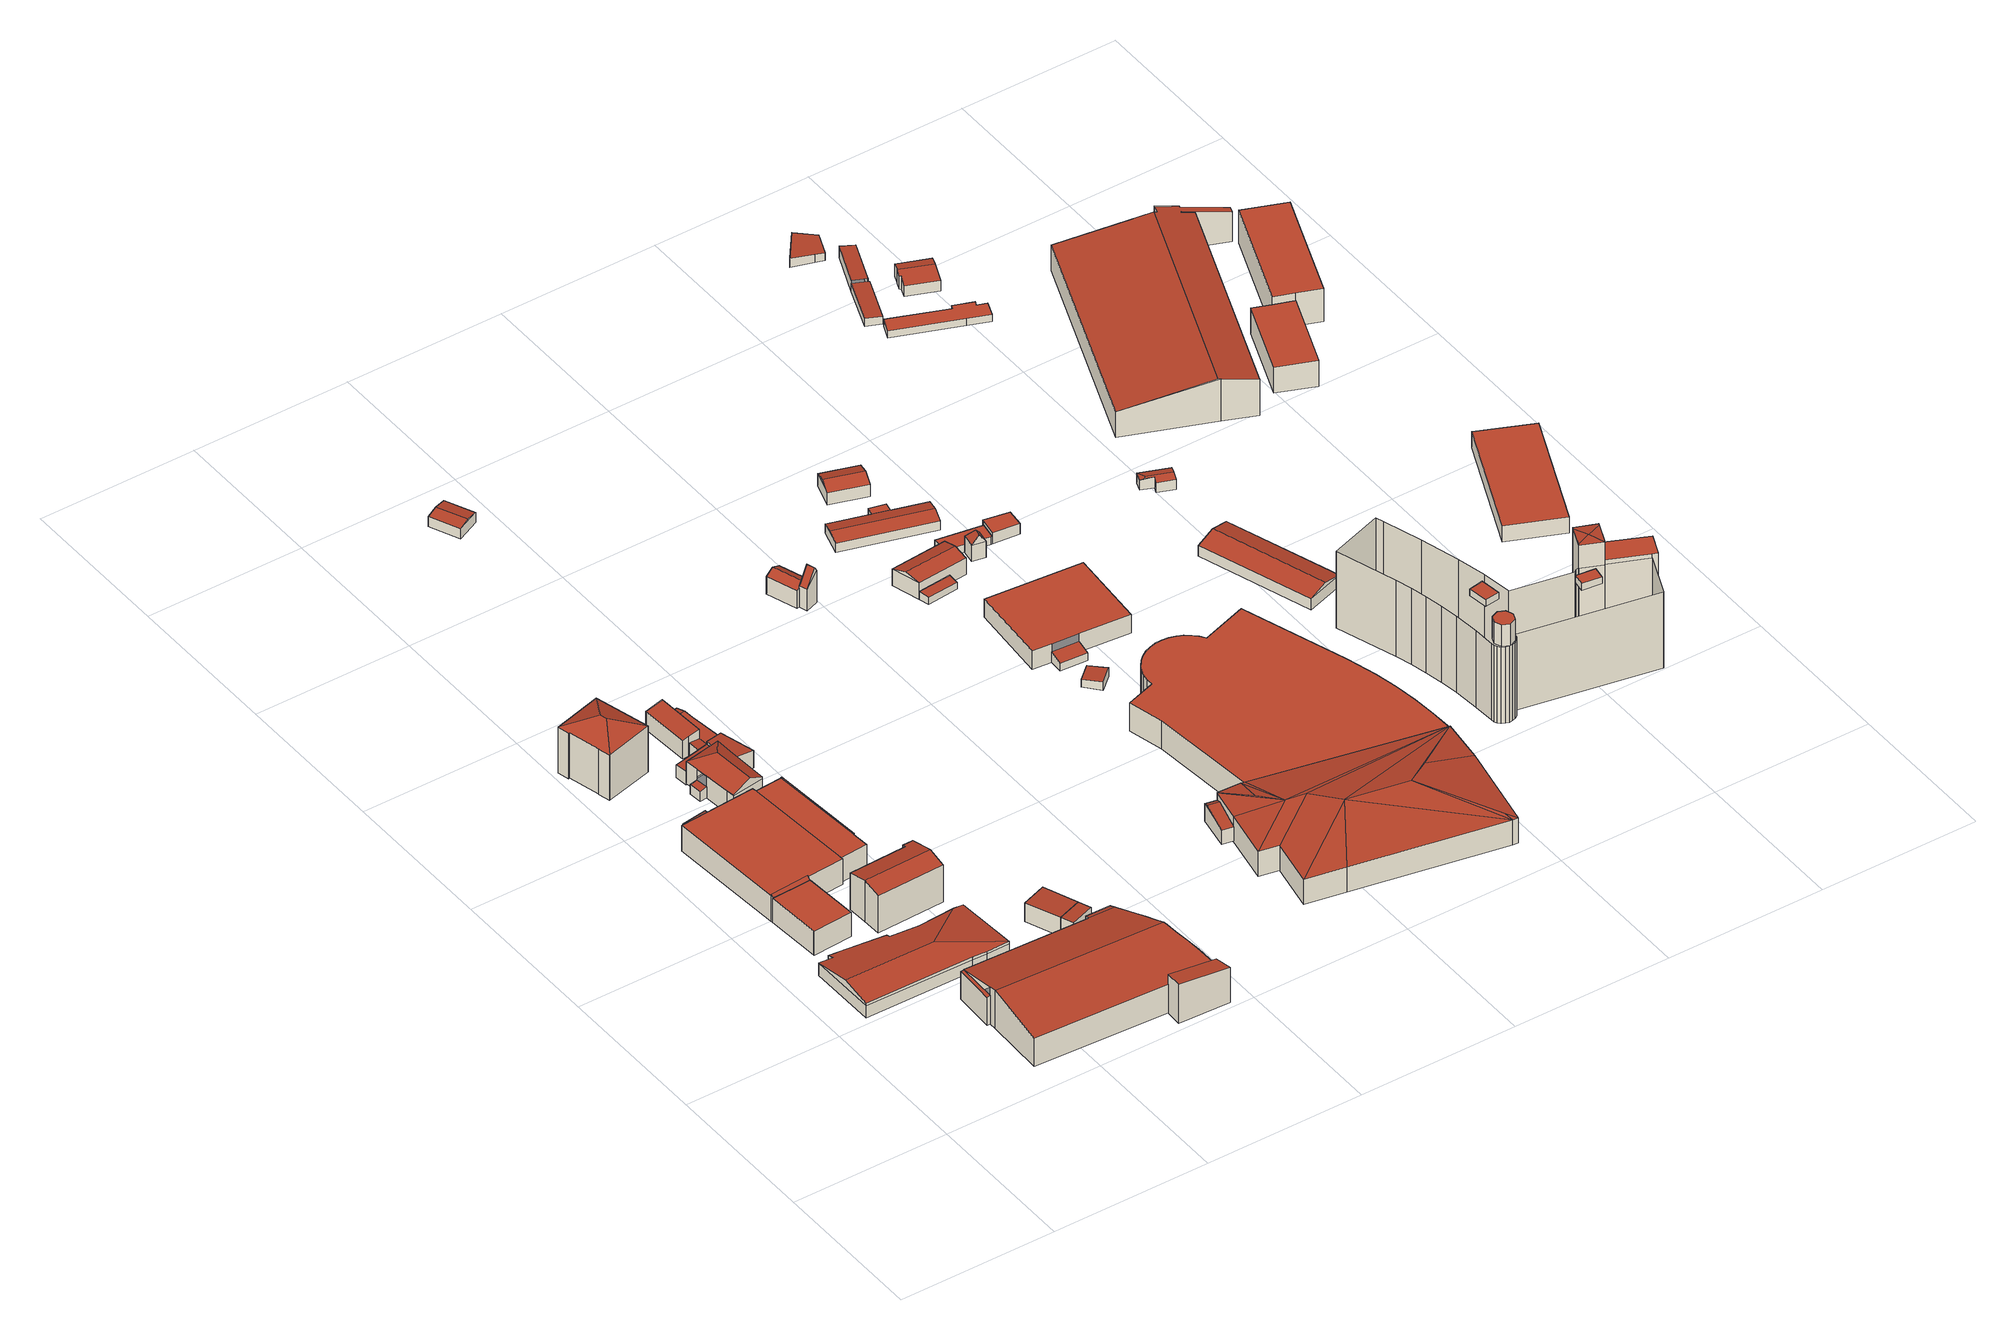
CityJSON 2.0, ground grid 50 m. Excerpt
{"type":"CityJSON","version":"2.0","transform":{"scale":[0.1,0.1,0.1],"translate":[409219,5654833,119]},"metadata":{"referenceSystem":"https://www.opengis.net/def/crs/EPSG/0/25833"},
"CityObjects":{
"building1":{"type":"Building","attributes":{"Dachtyp_tdc":"tdcPolyFlatRoof","Gemeindeschluessel":14612000,"Dachneigung":0,"QualitaetDacherkennung":81,"Geometrietyp2DReferenz":"3000","measuredHeight":8.3,"function":"31001_2000","roofType":"1000"},"geometry":[{"type":"Solid","lod":"2","boundaries":[[[[0,1,2,3]],[[1,4,5,2]],[[4,6,7,5]],[[6,8,9,7]],[[8,0,3,9]],[[8,6,4,1,0]],[[3,2,5,7,9]]]],"semantics":{"surfaces":[{"type":"WallSurface"},{"type":"RoofSurface"},{"type":"GroundSurface"}],"values":[[0,0,0,0,0,1,2]]}}]},
"building2":{"type":"Building","attributes":{"Dachtyp_tdc":"tdcFreeFormRoof","Gemeindeschluessel":14612000,"Dachneigung":10.79,"QualitaetDacherkennung":16,"Geometrietyp2DReferenz":"3000","measuredHeight":6.77,"function":"31001_2000","roofType":"5000"},"geometry":[{"type":"Solid","lod":"2","boundaries":[[[[10,11,12,13]],[[11,14,15,12]],[[14,16,17,15]],[[16,18,19,17]],[[18,20,21,19]],[[20,22,23,21]],[[22,24,25,23]],[[24,26,27,25]],[[26,28,29,27]],[[28,30,31,29]],[[30,10,13,31]],[[32,33,34,35]],[[35,34,36,37,38,30,39,40,41]],[[32,35,41,42,43,44]],[[18,32,44,20]],[[20,44,43,22]],[[22,43,42,24]],[[24,42,41,40,26]],[[28,39,30]],[[26,40,39,28]],[[10,38,37,11]],[[30,38,10]],[[11,37,36,14]],[[14,36,34,33,16]],[[16,33,32,18]],[[13,12,15,17,19,21,23,25,27,29,31]]]],"semantics":{"surfaces":[{"type":"WallSurface"},{"type":"RoofSurface"},{"type":"GroundSurface"}],"values":[[0,0,0,0,0,0,0,0,0,0,0,1,1,1,0,0,0,0,0,0,0,0,0,0,0,2]]}}]},
"building3":{"type":"Building","attributes":{"Dachtyp_tdc":"tdcPolyFlatRoof","Gemeindeschluessel":14612000,"Dachneigung":2.95,"QualitaetDacherkennung":61,"Geometrietyp2DReferenz":"3000","measuredHeight":2.38,"function":"31001_2000","roofType":"2100"},"geometry":[{"type":"Solid","lod":"2","boundaries":[[[[45,46,47,48]],[[46,49,50,47]],[[49,51,52,50]],[[51,53,54,52]],[[53,45,48,54]],[[53,51,49,46,45]],[[48,47,50,52,54]]]],"semantics":{"surfaces":[{"type":"WallSurface"},{"type":"RoofSurface"},{"type":"GroundSurface"}],"values":[[0,0,0,0,0,1,2]]}}]},
"building4":{"type":"Building","attributes":{"Gemeindeschluessel":14612000,"Geometrietyp2DReferenz":"3000","function":"31001_2000","roofType":"9999"},"children":["building4-1","building4-2","building4-3","building4-4"]},
"building4-1":{"type":"BuildingPart","attributes":{"Dachtyp_tdc":"tdcPolyFlatRoof","Dachneigung":0,"QualitaetDacherkennung":43,"Geometrietyp2DReferenz":"3000","measuredHeight":8.53,"roofType":"1000"},"parents":["building4"],"geometry":[{"type":"MultiSurface","lod":"2","boundaries":[[[55,56,57,58,59]],[[56,60,61,57]],[[60,62,63,64,61]],[[60,56,55,62]],[[64,58,57,61]]],"semantics":{"surfaces":[{"type":"WallSurface"},{"type":"RoofSurface"},{"type":"GroundSurface"}],"values":[0,0,0,1,2]}}]},
"building4-2":{"type":"BuildingPart","attributes":{"Dachtyp_tdc":"tdcPolyFlatRoof","Dachneigung":54.55,"QualitaetDacherkennung":40,"Geometrietyp2DReferenz":"3000","measuredHeight":9.35,"roofType":"2100"},"parents":["building4"],"geometry":[{"type":"MultiSurface","lod":"2","boundaries":[[[65,66,67,68,69]],[[70,71,72,73,74]],[[71,75,76,72]],[[75,65,69,76]],[[75,71,70,66,65]],[[69,68,73,72,76]]],"semantics":{"surfaces":[{"type":"WallSurface"},{"type":"RoofSurface"},{"type":"GroundSurface"}],"values":[0,0,0,0,1,2]}}]},
"building4-3":{"type":"BuildingPart","attributes":{"Dachtyp_tdc":"tdcPolyFlatRoof","Dachneigung":0,"QualitaetDacherkennung":76,"Geometrietyp2DReferenz":"3000","measuredHeight":8.35,"roofType":"1000"},"parents":["building4"],"geometry":[{"type":"MultiSurface","lod":"2","boundaries":[[[77,78,79,80]],[[81,59,58,82]],[[63,77,80,64]],[[63,59,81,78,77]],[[80,79,82,58,64]]],"semantics":{"surfaces":[{"type":"WallSurface"},{"type":"RoofSurface"},{"type":"GroundSurface"}],"values":[0,0,0,1,2]}}]},
"building4-4":{"type":"BuildingPart","attributes":{"Dachtyp_tdc":"tdcPolyFlatRoof","Dachneigung":0,"QualitaetDacherkennung":69,"Geometrietyp2DReferenz":"3000","measuredHeight":8.86,"roofType":"1000"},"parents":["building4"],"geometry":[{"type":"MultiSurface","lod":"2","boundaries":[[[83,84,85,86]],[[84,87,81,82,85]],[[88,79,78]],[[88,89,90,79]],[[89,74,73,90]],[[67,83,86,68]],[[67,74,89,88,87,84,83]],[[86,85,82,79,90,73,68]]],"semantics":{"surfaces":[{"type":"WallSurface"},{"type":"RoofSurface"},{"type":"GroundSurface"}],"values":[0,0,0,0,0,0,1,2]}}]},
"building5":{"type":"Building","attributes":{"Dachtyp_tdc":"tdcHipRoof","Gemeindeschluessel":14612000,"Dachneigung":24.16,"QualitaetDacherkennung":78,"Geometrietyp2DReferenz":"3000","measuredHeight":19.18,"function":"31001_9998","roofType":"3200"},"geometry":[{"type":"Solid","lod":"2","boundaries":[[[[91,92,93,94]],[[92,95,96,93]],[[95,97,98,96]],[[97,99,100,98]],[[99,101,102,100]],[[101,103,104,102]],[[103,105,106,104]],[[105,107,108,106]],[[107,109,110,108]],[[109,91,94,110]],[[105,103,111]],[[101,99,112]],[[103,101,112,111]],[[99,97,95,92,91,109,107,105,111,112]],[[94,93,96,98,100,102,104,106,108,110]]]],"semantics":{"surfaces":[{"type":"WallSurface"},{"type":"RoofSurface"},{"type":"GroundSurface"}],"values":[[0,0,0,0,0,0,0,0,0,0,1,1,1,1,2]]}}]},
"building6":{"type":"Building","attributes":{"Dachtyp_tdc":"tdcPolyFlatRoof","Gemeindeschluessel":14612000,"Dachneigung":7.52,"QualitaetDacherkennung":60,"Geometrietyp2DReferenz":"3000","measuredHeight":2.33,"function":"31001_2000","roofType":"2100"},"geometry":[{"type":"Solid","lod":"2","boundaries":[[[[113,114,115,116]],[[114,117,118,115]],[[117,119,120,118]],[[119,113,116,120]],[[119,117,114,113]],[[116,115,118,120]]]],"semantics":{"surfaces":[{"type":"WallSurface"},{"type":"RoofSurface"},{"type":"GroundSurface"}],"values":[[0,0,0,0,1,2]]}}]},
"building7":{"type":"Building","attributes":{"Dachtyp_tdc":"tdcGableRoof","Gemeindeschluessel":14612000,"Dachneigung":14.08,"QualitaetDacherkennung":82,"Geometrietyp2DReferenz":"3000","measuredHeight":14.24,"function":"31001_2000","roofType":"3100"},"geometry":[{"type":"Solid","lod":"2","boundaries":[[[[121,122,123,124]],[[122,125,126,123]],[[125,127,128,126]],[[127,129,130,128]],[[129,131,132,130]],[[131,133,134,132]],[[133,135,136,134]],[[135,121,124,136]],[[131,129,127,125,122,121]],[[121,135,133,131]],[[124,123,126,128,130,132,134,136]]]],"semantics":{"surfaces":[{"type":"WallSurface"},{"type":"RoofSurface"},{"type":"GroundSurface"}],"values":[[0,0,0,0,0,0,0,0,1,1,2]]}}]},
"building8":{"type":"Building","attributes":{"Gemeindeschluessel":14612000,"Geometrietyp2DReferenz":"3000","function":"31001_2000","roofType":"9999"},"children":["building8-1","building8-2","building8-3","building8-4"]},
"building8-1":{"type":"BuildingPart","attributes":{"Dachtyp_tdc":"tdcPolyFlatRoof","Dachneigung":4.75,"QualitaetDacherkennung":81,"Geometrietyp2DReferenz":"3000","measuredHeight":13.38,"roofType":"2100"},"parents":["building8"],"geometry":[{"type":"MultiSurface","lod":"2","boundaries":[[[137,138,139,140,141]],[[138,142,143,144,139]],[[138,137,145,142]],[[144,146,140,139]]],"semantics":{"surfaces":[{"type":"WallSurface"},{"type":"RoofSurface"},{"type":"GroundSurface"}],"values":[0,0,1,2]}}]},
"building8-2":{"type":"BuildingPart","attributes":{"Dachtyp_tdc":"tdcGableRoof","Dachneigung":10.13,"QualitaetDacherkennung":30,"Geometrietyp2DReferenz":"3000","measuredHeight":13.25,"roofType":"3100"},"parents":["building8"],"geometry":[{"type":"MultiSurface","lod":"2","boundaries":[[[147,148,149,150]],[[148,151,152,149]],[[151,153,154,152]],[[153,141,140,154]],[[143,155,156,144]],[[155,157,158,156]],[[157,159,160,161,158]],[[162,163,164,165,166]],[[167,168,169,170]],[[167,171,172,168]],[[171,173,174,172]],[[173,175,176,174]],[[175,177,178,176]],[[177,179,180,178]],[[179,147,150,180]],[[175,173,171,167,170,163,162,159,157]],[[157,155,143,181,141,153,151,148,147,179,177,175]],[[150,149,152,154,140,146,144,156,158,161,165,164,169,168,172,174,176,178,180]]],"semantics":{"surfaces":[{"type":"WallSurface"},{"type":"RoofSurface"},{"type":"GroundSurface"}],"values":[0,0,0,0,0,0,0,0,0,0,0,0,0,0,0,1,1,2]}}]},
"building8-3":{"type":"BuildingPart","attributes":{"Dachtyp_tdc":"tdcPolyFlatRoof","Dachneigung":13.34,"QualitaetDacherkennung":85,"Geometrietyp2DReferenz":"3000","measuredHeight":9.8,"roofType":"2100"},"parents":["building8"],"geometry":[{"type":"MultiSurface","lod":"2","boundaries":[[[163,182,183,164]],[[182,184,185,183]],[[184,170,169,185]],[[170,184,182,163]],[[164,183,185,169]]],"semantics":{"surfaces":[{"type":"WallSurface"},{"type":"RoofSurface"},{"type":"GroundSurface"}],"values":[0,0,0,1,2]}}]},
"building8-4":{"type":"BuildingPart","attributes":{"Dachtyp_tdc":"tdcPolyFlatRoof","Dachneigung":14.63,"QualitaetDacherkennung":97,"Geometrietyp2DReferenz":"3000","measuredHeight":9.79,"roofType":"2100"},"parents":["building8"],"geometry":[{"type":"MultiSurface","lod":"2","boundaries":[[[186,166,165,187]],[[160,188,189,161]],[[188,186,187,189]],[[188,160,166,186]],[[187,165,161,189]]],"semantics":{"surfaces":[{"type":"WallSurface"},{"type":"RoofSurface"},{"type":"GroundSurface"}],"values":[0,0,0,1,2]}}]},
"building9":{"type":"Building","attributes":{"Gemeindeschluessel":14612000,"Geometrietyp2DReferenz":"3000","function":"31001_2000","roofType":"9999"},"children":["building9-1","building9-2"]},
"building9-1":{"type":"BuildingPart","attributes":{"Dachtyp_tdc":"tdcPolyFlatRoof","Dachneigung":10.84,"QualitaetDacherkennung":83,"Geometrietyp2DReferenz":"3000","measuredHeight":3.75,"roofType":"2100"},"parents":["building9"],"geometry":[{"type":"MultiSurface","lod":"2","boundaries":[[[190,191,192,193]],[[191,194,195,192]],[[194,196,197,195]],[[196,194,191,190]],[[193,192,195,197]]],"semantics":{"surfaces":[{"type":"WallSurface"},{"type":"RoofSurface"},{"type":"GroundSurface"}],"values":[0,0,0,1,2]}}]},
"building9-2":{"type":"BuildingPart","attributes":{"Dachtyp_tdc":"tdcHipAndGableRoof","Dachneigung":23.53,"QualitaetDacherkennung":84,"Geometrietyp2DReferenz":"3000","measuredHeight":10.34,"roofType":"5000"},"parents":["building9"],"geometry":[{"type":"MultiSurface","lod":"2","boundaries":[[[198,199,190,193,200]],[[201,202,203,197,196]],[[202,204,205,203]],[[204,206,207,205]],[[206,208,209,207]],[[208,210,211,209]],[[210,212,213,211]],[[212,198,200,213]],[[214,215,202,216]],[[202,217,218,219,220,221,216]],[[222,223,214,216,221]],[[208,223,222,210]],[[210,222,221,220,212]],[[212,220,219,198]],[[198,219,218,199]],[[199,218,217,201]],[[201,217,202]],[[204,215,214,206]],[[202,215,204]],[[206,214,223,208]],[[200,193,197,203,205,207,209,211,213]]],"semantics":{"surfaces":[{"type":"WallSurface"},{"type":"RoofSurface"},{"type":"GroundSurface"}],"values":[0,0,0,0,0,0,0,0,1,1,1,0,0,0,0,0,0,0,0,0,2]}}]},
"building10":{"type":"Building","attributes":{"Dachtyp_tdc":"tdcPolyFlatRoof","Gemeindeschluessel":14612000,"Dachneigung":2.6,"QualitaetDacherkennung":60,"Geometrietyp2DReferenz":"3000","measuredHeight":4.6,"function":"31001_2000","roofType":"2100"},"geometry":[{"type":"Solid","lod":"2","boundaries":[[[[224,225,226,227]],[[225,228,229,226]],[[228,230,231,229]],[[230,232,233,231]],[[232,224,227,233]],[[232,230,228,225,224]],[[227,226,229,231,233]]]],"semantics":{"surfaces":[{"type":"WallSurface"},{"type":"RoofSurface"},{"type":"GroundSurface"}],"values":[[0,0,0,0,0,1,2]]}}]},
"building11":{"type":"Building","attributes":{"Dachtyp_tdc":"tdcPolyFlatRoof","Gemeindeschluessel":14612000,"Dachneigung":11.47,"QualitaetDacherkennung":91,"Geometrietyp2DReferenz":"3000","measuredHeight":7.39,"function":"31001_2000","roofType":"2100"},"geometry":[{"type":"Solid","lod":"2","boundaries":[[[[234,235,236,237]],[[235,238,239,236]],[[238,240,241,239]],[[240,242,243,241]],[[242,244,245,243]],[[244,234,237,245]],[[244,242,240,238,235,234]],[[237,236,239,241,243,245]]]],"semantics":{"surfaces":[{"type":"WallSurface"},{"type":"RoofSurface"},{"type":"GroundSurface"}],"values":[[0,0,0,0,0,0,1,2]]}}]},
"building12":{"type":"Building","attributes":{"Dachtyp_tdc":"tdcPolyFlatRoof","Gemeindeschluessel":14612000,"Dachneigung":6.51,"QualitaetDacherkennung":78,"Geometrietyp2DReferenz":"3000","measuredHeight":6.99,"function":"31001_2000","roofType":"2100"},"geometry":[{"type":"Solid","lod":"2","boundaries":[[[[246,247,248,249]],[[247,250,251,248]],[[250,252,253,251]],[[252,254,255,253]],[[254,256,257,255]],[[256,246,249,257]],[[256,254,252,250,247,246]],[[249,248,251,253,255,257]]]],"semantics":{"surfaces":[{"type":"WallSurface"},{"type":"RoofSurface"},{"type":"GroundSurface"}],"values":[[0,0,0,0,0,0,1,2]]}}]},
"building13":{"type":"Building","attributes":{"Dachtyp_tdc":"tdcPolyFlatRoof","Gemeindeschluessel":14612000,"Dachneigung":3.28,"QualitaetDacherkennung":84,"Geometrietyp2DReferenz":"3000","measuredHeight":6.57,"function":"31001_2000","roofType":"2100"},"geometry":[{"type":"Solid","lod":"2","boundaries":[[[[258,259,260,261]],[[262,263,259,258]],[[263,264,260,259]],[[264,265,261,260]],[[265,262,258,261]],[[265,264,263,262]]]],"semantics":{"surfaces":[{"type":"GroundSurface"},{"type":"WallSurface"},{"type":"RoofSurface"}],"values":[[0,1,1,1,1,2]]}}]},
"building14":{"type":"Building","attributes":{"Gemeindeschluessel":14612000,"Geometrietyp2DReferenz":"3000","function":"31001_2000","roofType":"9999"},"children":["building14-1","building14-2"]},
"building14-1":{"type":"BuildingPart","attributes":{"Dachtyp_tdc":"tdcGableRoof","Dachneigung":10.67,"QualitaetDacherkennung":29,"Geometrietyp2DReferenz":"3000","measuredHeight":7,"roofType":"3100"},"parents":["building14"],"geometry":[{"type":"MultiSurface","lod":"2","boundaries":[[[266,267,268,269]],[[267,270,271,268]],[[270,272,273,271]],[[272,274,275,273]],[[274,276,277,275]],[[276,278,248,277]],[[278,279,280,248]],[[274,272,270,267]],[[267,266,279,278,276,274]],[[280,269,268,271,273,275,277,248]]],"semantics":{"surfaces":[{"type":"WallSurface"},{"type":"RoofSurface"},{"type":"GroundSurface"}],"values":[0,0,0,0,0,0,0,1,1,2]}}]},
"building14-2":{"type":"BuildingPart","attributes":{"Dachtyp_tdc":"tdcPolyFlatRoof","Dachneigung":5.18,"QualitaetDacherkennung":77,"Geometrietyp2DReferenz":"3000","measuredHeight":5.62,"roofType":"2100"},"parents":["building14"],"geometry":[{"type":"MultiSurface","lod":"2","boundaries":[[[281,282,249,280,279]],[[282,283,284,249]],[[283,285,286,284]],[[285,266,269,286]],[[285,283,282,281,266]],[[269,280,249,284,286]]],"semantics":{"surfaces":[{"type":"WallSurface"},{"type":"RoofSurface"},{"type":"GroundSurface"}],"values":[0,0,0,0,1,2]}}]},
"building15":{"type":"Building","attributes":{"Dachtyp_tdc":"tdcPolyFlatRoof","Gemeindeschluessel":14612000,"Dachneigung":3.3,"QualitaetDacherkennung":78,"Geometrietyp2DReferenz":"3000","measuredHeight":6.25,"function":"31001_2000","roofType":"2100"},"geometry":[{"type":"Solid","lod":"2","boundaries":[[[[287,264,288,289]],[[264,290,291,288]],[[290,292,293,291]],[[292,287,289,293]],[[292,290,264,287]],[[289,288,291,293]]]],"semantics":{"surfaces":[{"type":"WallSurface"},{"type":"RoofSurface"},{"type":"GroundSurface"}],"values":[[0,0,0,0,1,2]]}}]},
"building16":{"type":"Building","attributes":{"Dachtyp_tdc":"tdcGableRoof","Gemeindeschluessel":14612000,"Dachneigung":10,"QualitaetDacherkennung":66,"Geometrietyp2DReferenz":"3000","measuredHeight":4.12,"function":"31001_2000","roofType":"3100"},"geometry":[{"type":"Solid","lod":"2","boundaries":[[[[294,295,296,297]],[[295,298,299,296]],[[298,300,301,299]],[[300,294,297,301]],[[298,295,302]],[[294,300,303]],[[295,294,303,302]],[[300,298,302,303]],[[297,296,299,301]]]],"semantics":{"surfaces":[{"type":"WallSurface"},{"type":"RoofSurface"},{"type":"GroundSurface"}],"values":[[0,0,0,0,0,0,1,1,2]]}}]},
"building17":{"type":"Building","attributes":{"Dachtyp_tdc":"tdcGableRoof","Gemeindeschluessel":14612000,"Dachneigung":10.55,"QualitaetDacherkennung":27,"Geometrietyp2DReferenz":"3000","measuredHeight":6.54,"function":"31001_2000","roofType":"3100"},"geometry":[{"type":"Solid","lod":"2","boundaries":[[[[304,305,306,307]],[[305,308,309,306]],[[308,310,311,309]],[[310,304,307,311]],[[308,305,312]],[[304,310,313]],[[305,304,313,312]],[[310,308,312,313]],[[307,306,309,311]]]],"semantics":{"surfaces":[{"type":"WallSurface"},{"type":"RoofSurface"},{"type":"GroundSurface"}],"values":[[0,0,0,0,0,0,1,1,2]]}}]},
"building18":{"type":"Building","attributes":{"Gemeindeschluessel":14612000,"Geometrietyp2DReferenz":"3000","function":"31001_2000","roofType":"9999"},"children":["building18-1","building18-2"]},
"building18-1":{"type":"BuildingPart","attributes":{"Dachtyp_tdc":"tdcGableRoof","Dachneigung":57.94,"QualitaetDacherkennung":3,"Geometrietyp2DReferenz":"3000","measuredHeight":12.63,"roofType":"3100"},"parents":["building18"],"geometry":[{"type":"MultiSurface","lod":"2","boundaries":[[[314,315,316,317,318]],[[315,319,320,316]],[[319,321,322,323,320]],[[319,315,324]],[[314,321,325]],[[315,314,325,324]],[[321,319,324,325]],[[317,316,320,323,326]]],"semantics":{"surfaces":[{"type":"WallSurface"},{"type":"RoofSurface"},{"type":"GroundSurface"}],"values":[0,0,0,0,0,1,1,2]}}]},
"building18-2":{"type":"BuildingPart","attributes":{"Dachtyp_tdc":"tdcGableRoof","Dachneigung":26.31,"QualitaetDacherkennung":68,"Geometrietyp2DReferenz":"3000","measuredHeight":7.56,"roofType":"3100"},"parents":["building18"],"geometry":[{"type":"MultiSurface","lod":"2","boundaries":[[[327,328,329,330]],[[328,331,332,329]],[[331,333,334,332]],[[333,335,336,334]],[[335,318,317,336]],[[322,337,338,323]],[[337,327,330,338]],[[339,318,335,333,331]],[[331,328,327,337,322,339]],[[330,329,332,334,336,317,326,323,338]]],"semantics":{"surfaces":[{"type":"WallSurface"},{"type":"RoofSurface"},{"type":"GroundSurface"}],"values":[0,0,0,0,0,0,0,1,1,2]}}]},
"building19":{"type":"Building","attributes":{"Dachtyp_tdc":"tdcFreeFormRoof","Gemeindeschluessel":14612000,"Dachneigung":10.44,"QualitaetDacherkennung":12,"Geometrietyp2DReferenz":"3000","measuredHeight":12.78,"function":"31001_2000","roofType":"5000"},"geometry":[{"type":"Solid","lod":"2","boundaries":[[[[340,341,342,343]],[[341,344,345,342]],[[344,346,347,345]],[[348,341,340]],[[340,349,348]],[[350,349,340]],[[351,349,350]],[[349,351,352]],[[346,353,354,347]],[[355,349,352,356]],[[357,355,356,358]],[[359,360,361]],[[357,360,359]],[[357,362,360]],[[362,357,358]],[[361,360,363]],[[364,359,361,363,353]],[[364,353,346]],[[346,359,364]],[[346,357,359]],[[346,355,357]],[[346,349,355]],[[344,349,346]],[[341,349,344]],[[349,341,348]],[[347,354,365,366,367,368,369,370,371,372,343,342,345]],[[353,363,365,354]],[[363,360,366,365]],[[360,362,367,366]],[[362,358,368,367]],[[358,356,369,368]],[[356,352,370,369]],[[352,351,371,370]],[[351,350,372,371]],[[350,340,343,372]]]],"semantics":{"surfaces":[{"type":"WallSurface"},{"type":"RoofSurface"},{"type":"GroundSurface"}],"values":[[0,0,0,1,1,1,1,1,0,1,1,1,1,1,1,1,1,1,1,1,1,1,1,1,1,2,0,0,0,0,0,0,0,0,0]]}}]},
"building20":{"type":"Building","attributes":{"Dachtyp_tdc":"tdcPolyFlatRoof","Gemeindeschluessel":14612000,"Dachneigung":3.32,"QualitaetDacherkennung":68,"Geometrietyp2DReferenz":"3000","measuredHeight":3,"function":"31001_2000","roofType":"2100"},"geometry":[{"type":"Solid","lod":"2","boundaries":[[[[373,374,375,376]],[[374,377,378,375]],[[377,379,380,378]],[[379,373,376,380]],[[379,377,374,373]],[[376,375,378,380]]]],"semantics":{"surfaces":[{"type":"WallSurface"},{"type":"RoofSurface"},{"type":"GroundSurface"}],"values":[[0,0,0,0,1,2]]}}]},
"building21":{"type":"Building","attributes":{"Dachtyp_tdc":"tdcPolyFlatRoof","Gemeindeschluessel":14612000,"Dachneigung":8.94,"QualitaetDacherkennung":50,"Geometrietyp2DReferenz":"3000","measuredHeight":2.75,"function":"31001_2000","roofType":"2100"},"geometry":[{"type":"Solid","lod":"2","boundaries":[[[[381,382,383,384]],[[382,385,386,383]],[[385,387,388,386]],[[387,381,384,388]],[[387,385,382,381]],[[384,383,386,388]]]],"semantics":{"surfaces":[{"type":"WallSurface"},{"type":"RoofSurface"},{"type":"GroundSurface"}],"values":[[0,0,0,0,1,2]]}}]},
"building22":{"type":"Building","attributes":{"Dachtyp_tdc":"tdcGableRoof","Gemeindeschluessel":14612000,"Dachneigung":15.88,"QualitaetDacherkennung":83,"Geometrietyp2DReferenz":"3000","measuredHeight":7.08,"function":"31001_9998","roofType":"3100"},"geometry":[{"type":"Solid","lod":"2","boundaries":[[[[389,390,391,392]],[[390,393,394,391]],[[393,395,383,394]],[[395,389,392,383]],[[393,390,396]],[[389,395,397]],[[390,389,397,396]],[[395,393,396,397]],[[392,391,394,383]]]],"semantics":{"surfaces":[{"type":"WallSurface"},{"type":"RoofSurface"},{"type":"GroundSurface"}],"values":[[0,0,0,0,0,0,1,1,2]]}}]},
"building23":{"type":"Building","attributes":{"Gemeindeschluessel":14612000,"Geometrietyp2DReferenz":"3000","function":"31001_2000","roofType":"9999"},"children":["building23-1","building23-2"]},
"building23-1":{"type":"BuildingPart","attributes":{"Dachtyp_tdc":"tdcPolyFlatRoof","Dachneigung":11.81,"QualitaetDacherkennung":78,"Geometrietyp2DReferenz":"3000","measuredHeight":3.6,"roofType":"2100"},"parents":["building23"],"geometry":[{"type":"MultiSurface","lod":"2","boundaries":[[[398,399,400,401]],[[402,403,404,405]],[[403,398,401,404]],[[403,402,399,398]],[[401,400,405,404]]],"semantics":{"surfaces":[{"type":"WallSurface"},{"type":"RoofSurface"},{"type":"GroundSurface"}],"values":[0,0,0,1,2]}}]},
"building23-2":{"type":"BuildingPart","attributes":{"Dachtyp_tdc":"tdcPolyFlatRoof","Dachneigung":0,"QualitaetDacherkennung":26,"Geometrietyp2DReferenz":"3000","measuredHeight":6.28,"roofType":"1000"},"parents":["building23"],"geometry":[{"type":"MultiSurface","lod":"2","boundaries":[[[406,407,408,409]],[[407,410,402,405,408]],[[411,412,413,400,399]],[[412,414,415,413]],[[414,406,409,415]],[[414,412,411,410,407,406]],[[409,408,405,400,413,415]]],"semantics":{"surfaces":[{"type":"WallSurface"},{"type":"RoofSurface"},{"type":"GroundSurface"}],"values":[0,0,0,0,0,1,2]}}]},
"building24":{"type":"Building","attributes":{"Gemeindeschluessel":14612000,"Geometrietyp2DReferenz":"3000","function":"31001_2000","roofType":"9999"},"children":["building24-1","building24-2"]},
"building24-1":{"type":"BuildingPart","attributes":{"Dachtyp_tdc":"tdcGableRoof","Dachneigung":13.71,"QualitaetDacherkennung":56,"Geometrietyp2DReferenz":"3000","measuredHeight":4.12,"roofType":"3100"},"parents":["building24"],"geometry":[{"type":"MultiSurface","lod":"2","boundaries":[[[416,417,418,419]],[[417,420,421,418]],[[420,422,423,421]],[[422,424,425,423]],[[424,426,427,425]],[[416,426,424,428,429,417]],[[420,429,428,422]],[[422,428,424]],[[417,429,420]],[[427,419,418,421,423,425]]],"semantics":{"surfaces":[{"type":"WallSurface"},{"type":"RoofSurface"},{"type":"GroundSurface"}],"values":[0,0,0,0,0,1,1,0,0,2]}}]},
"building24-2":{"type":"BuildingPart","attributes":{"Dachtyp_tdc":"tdcPolyFlatRoof","Dachneigung":0,"QualitaetDacherkennung":0,"Geometrietyp2DReferenz":"3000","measuredHeight":3.04,"roofType":"9999"},"parents":["building24"],"geometry":[{"type":"MultiSurface","lod":"2","boundaries":[[[416,430,431,426]],[[431,432,427,426]],[[431,430,433,432]],[[430,416,419,433]],[[427,432,433,419]],[[416,426,427,419]]],"semantics":{"surfaces":[{"type":"RoofSurface"},{"type":"WallSurface"},{"type":"GroundSurface"},{"type":"ClosureSurface","isClosure":"1","QuelleClosure":"LoD1Solid"}],"values":[0,1,1,1,2,3]}}]},
"building25":{"type":"Building","attributes":{"Dachtyp_tdc":"tdcPolyFlatRoof","Gemeindeschluessel":14612000,"Dachneigung":0,"QualitaetDacherkennung":23,"Geometrietyp2DReferenz":"3000","measuredHeight":9.77,"function":"31001_2000","roofType":"1000"},"geometry":[{"type":"Solid","lod":"2","boundaries":[[[[434,435,436,437]],[[435,438,439,436]],[[438,440,441,439]],[[440,442,443,441]],[[442,444,445,443]],[[444,446,447,445]],[[446,448,449,447]],[[448,450,451,449]],[[450,452,453,451]],[[452,454,455,453]],[[454,456,457,455]],[[456,458,459,457]],[[458,460,461,459]],[[460,462,463,461]],[[462,464,465,463]],[[464,466,467,465]],[[466,468,469,467]],[[468,470,471,469]],[[470,472,473,471]],[[472,474,475,473]],[[474,476,477,475]],[[476,478,479,477]],[[478,480,481,479]],[[480,482,483,481]],[[482,484,485,483]],[[484,486,487,485]],[[486,434,437,487]],[[486,484,482,480,478,476,474,472,470,468,466,464,462,460,458,456,454,452,450,448,446,444,442,440,438,435,434]],[[437,436,439,441,443,445,447,449,451,453,455,457,459,461,463,465,467,469,471,473,475,477,479,481,483,485,487]]]],"semantics":{"surfaces":[{"type":"WallSurface"},{"type":"RoofSurface"},{"type":"GroundSurface"}],"values":[[0,0,0,0,0,0,0,0,0,0,0,0,0,0,0,0,0,0,0,0,0,0,0,0,0,0,0,1,2]]}}]},
"building26":{"type":"Building","attributes":{"Dachtyp_tdc":"tdcGableRoof","Gemeindeschluessel":14612000,"Dachneigung":17.95,"QualitaetDacherkennung":65,"Geometrietyp2DReferenz":"3000","measuredHeight":5.56,"function":"31001_2000","roofType":"3100"},"geometry":[{"type":"Solid","lod":"2","boundaries":[[[[488,489,490,491]],[[489,492,493,490]],[[492,494,495,493]],[[494,488,491,495]],[[492,489,496]],[[488,494,497]],[[489,488,497,496]],[[494,492,496,497]],[[491,490,493,495]]]],"semantics":{"surfaces":[{"type":"WallSurface"},{"type":"RoofSurface"},{"type":"GroundSurface"}],"values":[[0,0,0,0,0,0,1,1,2]]}}]},
"building27":{"type":"Building","attributes":{"Dachtyp_tdc":"tdcFreeFormRoof","Gemeindeschluessel":14612000,"Dachneigung":54.36,"QualitaetDacherkennung":9,"Geometrietyp2DReferenz":"3000","measuredHeight":8.49,"function":"31001_2000","roofType":"5000"},"geometry":[{"type":"Solid","lod":"2","boundaries":[[[[498,499,500,501]],[[499,502,503,500]],[[502,504,505,503]],[[504,498,501,505]],[[506,507,504,502]],[[506,502,499]],[[507,506,499,498]],[[507,498,504]],[[501,500,503,505]]]],"semantics":{"surfaces":[{"type":"WallSurface"},{"type":"RoofSurface"},{"type":"GroundSurface"}],"values":[[0,0,0,0,1,0,1,1,2]]}}]},
"building28":{"type":"Building","attributes":{"Dachtyp_tdc":"tdcPolyFlatRoof","Gemeindeschluessel":14612000,"Dachneigung":0,"QualitaetDacherkennung":80,"Geometrietyp2DReferenz":"3000","measuredHeight":2.62,"function":"31001_2000","roofType":"1000"},"geometry":[{"type":"Solid","lod":"2","boundaries":[[[[508,509,510,511]],[[509,512,391,510]],[[512,513,514,391]],[[513,515,516,514]],[[515,517,518,516]],[[517,519,520,518]],[[519,508,511,520]],[[519,517,515,513,512,509,508]],[[511,510,391,514,516,518,520]]]],"semantics":{"surfaces":[{"type":"WallSurface"},{"type":"RoofSurface"},{"type":"GroundSurface"}],"values":[[0,0,0,0,0,0,0,1,2]]}}]},
"building29":{"type":"Building","attributes":{"Dachtyp_tdc":"tdcPolyFlatRoof","Gemeindeschluessel":14612000,"Dachneigung":0,"QualitaetDacherkennung":82,"Geometrietyp2DReferenz":"3000","measuredHeight":3.7,"function":"31001_2000","roofType":"1000"},"geometry":[{"type":"Solid","lod":"2","boundaries":[[[[521,522,523,524]],[[522,525,526,523]],[[525,527,528,526]],[[527,529,530,528]],[[529,521,524,530]],[[529,527,525,522,521]],[[524,523,526,528,530]]]],"semantics":{"surfaces":[{"type":"WallSurface"},{"type":"RoofSurface"},{"type":"GroundSurface"}],"values":[[0,0,0,0,0,1,2]]}}]},
"building30":{"type":"Building","attributes":{"Dachtyp_tdc":"tdcGableRoof","Gemeindeschluessel":14612000,"Dachneigung":14.08,"QualitaetDacherkennung":92,"Geometrietyp2DReferenz":"3000","measuredHeight":5.25,"function":"31001_2000","roofType":"3100"},"geometry":[{"type":"Solid","lod":"2","boundaries":[[[[531,532,533,534]],[[532,535,536,533]],[[535,537,538,536]],[[537,531,534,538]],[[535,532,539]],[[531,537,540]],[[532,531,540,539]],[[537,535,539,540]],[[534,533,536,538]]]],"semantics":{"surfaces":[{"type":"WallSurface"},{"type":"RoofSurface"},{"type":"GroundSurface"}],"values":[[0,0,0,0,0,0,1,1,2]]}}]},
"building31":{"type":"Building","attributes":{"Dachtyp_tdc":"tdcFreeFormRoof","Gemeindeschluessel":14612000,"Dachneigung":13.8,"QualitaetDacherkennung":65,"Geometrietyp2DReferenz":"3000","measuredHeight":3.98,"function":"31001_2000","roofType":"5000"},"geometry":[{"type":"Solid","lod":"2","boundaries":[[[[541,542,543,544]],[[542,545,546,543]],[[545,547,548,546]],[[547,549,550,548]],[[549,551,552,550]],[[551,541,544,552]],[[553,554,542,541]],[[551,549,547,555,554,553]],[[554,555,545,542]],[[541,551,553]],[[547,545,555]],[[544,543,546,548,550,552]]]],"semantics":{"surfaces":[{"type":"WallSurface"},{"type":"RoofSurface"},{"type":"GroundSurface"}],"values":[[0,0,0,0,0,0,1,1,1,0,0,2]]}}]},
"building32":{"type":"Building","attributes":{"Gemeindeschluessel":14612000,"QualitaetDacherkennung":100,"Geometrietyp2DReferenz":"3000","function":"31001_2000","roofType":"9999"},"children":["building32-1","building32-2","building32-3","building32-4"]},
"building32-1":{"type":"BuildingPart","attributes":{"Dachtyp_tdc":"tdcPolyFlatRoof","Dachneigung":0,"QualitaetDacherkennung":100,"Geometrietyp2DReferenz":"3000","measuredHeight":26.32,"roofType":"1000"},"parents":["building32"],"geometry":[{"type":"MultiSurface","lod":"2","boundaries":[[[556,557,558,559]],[[557,560,561,558]],[[560,562,563,561]],[[562,564,565,563]],[[564,566,567,565]],[[566,568,569,567]],[[568,570,571,569]],[[570,572,573,571]],[[574,575,576,577]],[[575,578,579,576]],[[572,580,581,573]],[[580,574,577,581]],[[578,582,583,579]],[[582,584,585,583]],[[584,586,587,585]],[[586,588,589,587]],[[588,590,591,589]],[[590,592,593,591]],[[592,594,595,593]],[[594,596,597,595]],[[596,598,599,597]],[[598,600,601,599]],[[600,602,603,601]],[[602,604,605,603]],[[604,606,607,605]],[[606,608,609,607]],[[608,610,611,609]],[[610,612,613,611]],[[612,614,615,613]],[[614,616,617,615]],[[616,618,619,617]],[[618,556,559,619]],[[559,558,561,563,565,567,569,571,573,581,577,576,579,583,585,587,589,591,593,595,597,599,601,603,605,607,609,611,613,615,617,619]]],"semantics":{"surfaces":[{"type":"WallSurface"},{"type":"GroundSurface"}],"values":[0,0,0,0,0,0,0,0,0,0,0,0,0,0,0,0,0,0,0,0,0,0,0,0,0,0,0,0,0,0,0,0,1]}}]},
"building32-2":{"type":"BuildingPart","attributes":{"Dachtyp_tdc":"tdcPolyFlatRoof","Dachneigung":0,"QualitaetDacherkennung":100,"Geometrietyp2DReferenz":"3000","measuredHeight":7.47,"roofType":"1000"},"parents":["building32"],"geometry":[{"type":"MultiSurface","lod":"2","boundaries":[[[620,621,622,623]],[[621,624,625,622]],[[624,626,627,625]],[[626,628,629,627]],[[628,630,631,629]],[[630,632,633,631]],[[632,634,635,633]],[[634,620,623,635]],[[634,632,630,628,626,624,621,620]]],"semantics":{"surfaces":[{"type":"WallSurface"},{"type":"RoofSurface"}],"values":[0,0,0,0,0,0,0,0,1]}}]},
"building32-3":{"type":"BuildingPart","attributes":{"Dachtyp_tdc":"tdcPolyFlatRoof","Dachneigung":0,"QualitaetDacherkennung":100,"Geometrietyp2DReferenz":"3000","measuredHeight":2.37,"roofType":"1000"},"parents":["building32"],"geometry":[{"type":"MultiSurface","lod":"2","boundaries":[[[636,637,638,639]],[[637,640,641,638]],[[640,642,643,641]],[[642,636,639,643]],[[642,640,637,636]]],"semantics":{"surfaces":[{"type":"WallSurface"},{"type":"RoofSurface"}],"values":[0,0,0,0,1]}}]},
"building32-4":{"type":"BuildingPart","attributes":{"Dachtyp_tdc":"tdcPolyFlatRoof","Dachneigung":0,"QualitaetDacherkennung":100,"Geometrietyp2DReferenz":"3000","measuredHeight":2.37,"roofType":"1000"},"parents":["building32"],"geometry":[{"type":"MultiSurface","lod":"2","boundaries":[[[644,645,646,647]],[[645,648,649,646]],[[648,650,651,649]],[[650,644,647,651]],[[650,648,645,644]]],"semantics":{"surfaces":[{"type":"WallSurface"},{"type":"RoofSurface"}],"values":[0,0,0,0,1]}}]},
"building33":{"type":"Building","attributes":{"Gemeindeschluessel":14612000,"Geometrietyp2DReferenz":"3000","function":"31001_9998","roofType":"9999"},"children":["building33-1","building33-2"]},
"building33-1":{"type":"BuildingPart","attributes":{"Dachtyp_tdc":"tdcPolyFlatRoof","Dachneigung":3.51,"QualitaetDacherkennung":87,"Geometrietyp2DReferenz":"3000","measuredHeight":2.77,"roofType":"2100"},"parents":["building33"],"geometry":[{"type":"MultiSurface","lod":"2","boundaries":[[[652,653,654,655]],[[653,656,657,654]],[[658,659,660,661]],[[659,662,663,660]],[[662,652,655,663]],[[662,659,658,656,653,652]],[[655,654,657,661,660,663]]],"semantics":{"surfaces":[{"type":"WallSurface"},{"type":"RoofSurface"},{"type":"GroundSurface"}],"values":[0,0,0,0,0,1,2]}}]},
"building33-2":{"type":"BuildingPart","attributes":{"Dachtyp_tdc":"tdcPolyFlatRoof","Dachneigung":3.83,"QualitaetDacherkennung":55,"Geometrietyp2DReferenz":"3000","measuredHeight":3.89,"roofType":"2100"},"parents":["building33"],"geometry":[{"type":"MultiSurface","lod":"2","boundaries":[[[664,665,666,667]],[[665,668,660,666]],[[668,669,658,661,660]],[[670,664,667,657,656]],[[670,669,668,665,664]],[[667,666,660,661,657]]],"semantics":{"surfaces":[{"type":"WallSurface"},{"type":"RoofSurface"},{"type":"GroundSurface"}],"values":[0,0,0,0,1,2]}}]},
"building34":{"type":"Building","attributes":{"Dachtyp_tdc":"tdcPolyFlatRoof","Gemeindeschluessel":14612000,"Dachneigung":0,"QualitaetDacherkennung":52,"Geometrietyp2DReferenz":"3000","measuredHeight":2.38,"function":"31001_9998","roofType":"1000"},"geometry":[{"type":"Solid","lod":"2","boundaries":[[[[671,672,673,674]],[[672,675,676,673]],[[675,677,678,676]],[[677,679,680,678]],[[679,681,682,680]],[[681,683,684,682]],[[683,685,686,684]],[[685,687,688,686]],[[687,671,674,688]],[[687,685,683,681,679,677,675,672,671]],[[674,673,676,678,680,682,684,686,688]]]],"semantics":{"surfaces":[{"type":"WallSurface"},{"type":"RoofSurface"},{"type":"GroundSurface"}],"values":[[0,0,0,0,0,0,0,0,0,1,2]]}}]},
"building35":{"type":"Building","attributes":{"Dachtyp_tdc":"tdcPolyFlatRoof","Gemeindeschluessel":14612000,"Dachneigung":3.42,"QualitaetDacherkennung":81,"Geometrietyp2DReferenz":"3000","measuredHeight":3.13,"function":"31001_9998","roofType":"2100"},"geometry":[{"type":"Solid","lod":"2","boundaries":[[[[689,690,691,692]],[[690,693,694,691]],[[693,695,696,694]],[[695,697,698,696]],[[697,689,692,698]],[[697,695,693,690,689]],[[692,691,694,696,698]]]],"semantics":{"surfaces":[{"type":"WallSurface"},{"type":"RoofSurface"},{"type":"GroundSurface"}],"values":[[0,0,0,0,0,1,2]]}}]},
"building36":{"type":"Building","attributes":{"Dachtyp_tdc":"tdcTentRoof","Gemeindeschluessel":14612000,"Dachneigung":4.55,"QualitaetDacherkennung":100,"Geometrietyp2DReferenz":"3000","measuredHeight":34.62,"function":"31001_2000","roofType":"3500"},"geometry":[{"type":"Solid","lod":"2","boundaries":[[[[699,700,701,702]],[[700,703,569,701]],[[703,704,567,569]],[[704,705,565,567]],[[705,699,702,565]],[[706,707,708,709]],[[710,706,709]],[[711,700,699,710,709]],[[708,712,713,711,709]],[[700,711,713,703]],[[703,713,712,704]],[[705,707,706,710,699]],[[704,712,708,707,705]],[[702,701,569,567,565]]]],"semantics":{"surfaces":[{"type":"WallSurface"},{"type":"RoofSurface"},{"type":"GroundSurface"}],"values":[[0,0,0,0,0,1,1,1,1,0,0,0,0,2]]}}]},
"building37":{"type":"Building","attributes":{"Dachtyp_tdc":"tdcGableRoof","Gemeindeschluessel":14612000,"Dachneigung":11.29,"QualitaetDacherkennung":84,"Geometrietyp2DReferenz":"3000","measuredHeight":4.83,"function":"31001_9998","roofType":"3100"},"geometry":[{"type":"Solid","lod":"2","boundaries":[[[[714,715,716,717]],[[715,718,719,716]],[[718,720,721,719]],[[720,722,723,721]],[[722,724,725,723]],[[724,726,727,725]],[[726,728,729,727]],[[728,730,731,729]],[[730,732,733,731]],[[732,714,717,733]],[[728,726,724,722,720,718]],[[718,715,714,732,730,728]],[[717,716,719,721,723,725,727,729,731,733]]]],"semantics":{"surfaces":[{"type":"WallSurface"},{"type":"RoofSurface"},{"type":"GroundSurface"}],"values":[[0,0,0,0,0,0,0,0,0,0,1,1,2]]}}]},
"building38":{"type":"Building","attributes":{"Dachtyp_tdc":"tdcPolyFlatRoof","Gemeindeschluessel":14612000,"Dachneigung":0,"QualitaetDacherkennung":100,"Geometrietyp2DReferenz":"3000","measuredHeight":27.66,"function":"31001_2000","roofType":"1000"},"geometry":[{"type":"Solid","lod":"2","boundaries":[[[[734,735,701,569]],[[735,736,737,701]],[[736,738,739,737]],[[738,740,571,739]],[[740,734,569,571]],[[740,738,736,735,734]],[[569,701,737,739,571]]]],"semantics":{"surfaces":[{"type":"WallSurface"},{"type":"RoofSurface"},{"type":"GroundSurface"}],"values":[[0,0,0,0,0,1,2]]}}]},
"building39":{"type":"Building","attributes":{"Dachtyp_tdc":"tdcFreeFormRoof","Gemeindeschluessel":14612000,"Dachneigung":11.98,"QualitaetDacherkennung":17,"Geometrietyp2DReferenz":"3000","measuredHeight":14.73,"function":"31001_2000","roofType":"5000"},"geometry":[{"type":"Solid","lod":"2","boundaries":[[[[741,742,743,744]],[[742,745,746,743]],[[745,747,748,746]],[[747,749,750,748]],[[749,751,752,750]],[[751,753,754,752]],[[753,755,756,754]],[[755,757,758,756]],[[757,759,760,758]],[[759,761,762,760]],[[761,763,764,762]],[[763,765,766,764]],[[765,767,768,766]],[[767,741,744,768]],[[769,770,741,767,765]],[[761,759,757,755,753,751,749,747,745,742,770,769,763]],[[742,741,770]],[[765,763,769]],[[744,743,746,748,750,752,754,756,758,760,762,764,766,768]]]],"semantics":{"surfaces":[{"type":"WallSurface"},{"type":"RoofSurface"},{"type":"GroundSurface"}],"values":[[0,0,0,0,0,0,0,0,0,0,0,0,0,0,1,1,0,0,2]]}}]},
"building40":{"type":"Building","attributes":{"Dachtyp_tdc":"tdcPolyFlatRoof","Gemeindeschluessel":14612000,"Dachneigung":0,"QualitaetDacherkennung":37,"Geometrietyp2DReferenz":"3000","measuredHeight":5.53,"function":"31001_2000","roofType":"1000"},"geometry":[{"type":"Solid","lod":"2","boundaries":[[[[771,772,773,774]],[[772,775,776,773]],[[775,777,778,776]],[[777,771,774,778]],[[777,775,772,771]],[[774,773,776,778]]]],"semantics":{"surfaces":[{"type":"WallSurface"},{"type":"RoofSurface"},{"type":"GroundSurface"}],"values":[[0,0,0,0,1,2]]}}]},
"building41":{"type":"Building","attributes":{"Dachtyp_tdc":"tdcPolyFlatRoof","Gemeindeschluessel":14612000,"Dachneigung":0,"QualitaetDacherkennung":75,"Geometrietyp2DReferenz":"3000","measuredHeight":8.91,"function":"31001_2000","roofType":"1000"},"geometry":[{"type":"Solid","lod":"2","boundaries":[[[[779,780,781,782]],[[780,783,784,781]],[[783,785,786,784]],[[785,787,788,786]],[[787,779,782,788]],[[787,785,783,780,779]],[[782,781,784,786,788]]]],"semantics":{"surfaces":[{"type":"WallSurface"},{"type":"RoofSurface"},{"type":"GroundSurface"}],"values":[[0,0,0,0,0,1,2]]}}]},
"building42":{"type":"Building","attributes":{"Dachtyp_tdc":"tdcPolyFlatRoof","Gemeindeschluessel":14612000,"Dachneigung":0,"QualitaetDacherkennung":76,"Geometrietyp2DReferenz":"3000","measuredHeight":11.44,"function":"31001_2000","roofType":"1000"},"geometry":[{"type":"Solid","lod":"2","boundaries":[[[[789,790,791,792]],[[790,793,794,791]],[[793,795,796,794]],[[795,797,798,796]],[[797,799,800,798]],[[799,789,792,800]],[[799,797,795,793,790,789]],[[792,791,794,796,798,800]]]],"semantics":{"surfaces":[{"type":"WallSurface"},{"type":"RoofSurface"},{"type":"GroundSurface"}],"values":[[0,0,0,0,0,0,1,2]]}}]}
},
"vertices":[
[247,797,120],[121,788,120],[121,788,37],[247,797,37],[121,790,120],[121,790,37],[109,965,120],[109,965,37],[235,971,120],[235,971,37],
[295,701,78],[297,690,78],[297,690,37],[295,701,37],[389,680,78],[389,680,37],[538,691,78],[538,691,37],[545,487,78],[545,487,37],[473,488,78],[473,488,37],[428,489,78],[428,489,37],[83,493,78],[83,493,37],[82,712,78],[82,712,37],[127,707,78],[127,707,37],[123,726,78],[123,726,37],[545,487,87],[538,691,80],[505,689,85],[368,584,105],[389,680,86],[297,690,85],[295,701,83],[127,707,82],[82,712,81],[83,587,105],[83,493,87],[428,489,87],[473,488,87],
[144,1373,57],[137,1423,55],[137,1423,33],[144,1373,33],[218,1434,55],[218,1434,33],[221,1411,56],[221,1411,33],[225,1385,57],[225,1385,33],
[417,1366,121],[421,1367,121],[421,1367,36],[417,1366,36],[417,1366,120],[443,1062,121],[443,1062,36],[440,1061,121],[440,1061,120],[440,1061,36],
[109,965,121],[108,971,130],[108,971,125],[108,971,36],[109,965,36],[234,980,130],[235,976,124],[235,976,36],[234,980,36],[234,980,125],[235,971,116],[235,971,36],
[444,1005,120],[353,998,120],[353,998,36],[444,1005,36],[327,1360,120],[327,1360,36],
[82,1350,125],[326,1368,125],[326,1368,36],[82,1350,36],[327,1360,125],[353,998,125],[354,988,125],[354,988,36],
[43,1678,187],[17,1778,187],[17,1778,30],[43,1678,30],[14,1777,186],[14,1777,30],[5,1814,186],[5,1814,30],[7,1815,187],[7,1815,30],[158,1855,188],[158,1855,30],[204,1680,188],[204,1680,30],[53,1640,187],[53,1640,30],[51,1639,186],[51,1639,30],[41,1677,186],[41,1677,30],[109,1736,222],[103,1758,222],
[279,1420,54],[282,1393,58],[282,1393,35],[279,1420,35],[225,1385,58],[225,1385,35],[221,1411,54],[221,1411,35],
[313,828,178],[311,892,162],[311,892,36],[313,828,36],[494,898,162],[494,898,36],[494,910,159],[494,910,36],[528,911,159],[528,911,36],[531,835,178],[531,835,36],[532,775,163],[532,775,36],[315,768,163],[315,768,36],
[924,1,146],[761,7,160],[761,7,26],[924,1,26],[924,1,115],[763,59,160],[763,59,124],[763,59,26],[913,51,147],[913,51,26],
[899,163,143],[906,123,136],[906,123,26],[899,163,26],[912,82,129],[912,82,26],[919,44,122],[919,44,26],[341,80,124],[341,80,26],[347,271,158],[347,271,26],[348,294,153],[348,294,124],[348,294,26],[352,424,125],[749,410,124],[749,410,26],[352,424,26],[352,424,123],[853,345,137],[853,345,26],[834,407,26],[834,407,124],[863,310,145],[863,310,26],[873,271,153],[873,271,26],[880,248,158],[880,248,26],[883,236,156],[883,236,26],[889,204,151],[889,204,26],[913,51,123],
[750,425,120],[750,425,26],[829,423,120],[829,423,26],
[343,425,121],[343,425,26],[338,294,121],[338,294,26],
[270,1502,66],[248,1499,61],[248,1499,28],[270,1502,28],[244,1540,61],[244,1540,28],[266,1542,66],[266,1542,28],
[279,1420,103],[270,1502,103],[279,1420,28],[266,1542,103],[261,1584,103],[261,1584,28],[374,1602,103],[374,1602,28],[377,1603,103],[377,1603,28],[379,1549,103],[379,1549,28],[386,1408,103],[386,1408,28],[282,1393,103],[282,1393,28],[377,1603,107],[374,1602,107],[330,1539,132],[266,1542,104],[270,1502,104],[279,1420,106],[282,1393,106],[341,1401,132],[386,1408,110],[379,1549,108],
[261,1584,69],[256,1624,67],[256,1624,23],[261,1584,23],[343,1642,67],[343,1642,23],[374,1649,67],[374,1649,23],[374,1602,69],[374,1602,23],
[310,1841,80],[366,1844,92],[366,1844,18],[310,1841,18],[368,1811,92],[368,1811,18],[375,1686,92],[375,1686,18],[340,1684,85],[340,1684,18],[319,1682,80],[319,1682,18],
[374,1649,76],[429,1664,69],[429,1664,8],[374,1649,8],[459,1553,69],[459,1553,8],[379,1549,78],[379,1549,8],[377,1603,77],[377,1603,8],[374,1602,77],[374,1602,8],
[672,597,22],[753,629,22],[794,522,22],[715,491,22],[672,597,87],[753,629,82],[794,522,83],[715,491,87],
[375,1686,61],[370,1778,78],[370,1778,8],[375,1686,8],[368,1811,72],[368,1811,8],[391,1813,72],[391,1813,8],[397,1784,78],[397,1784,8],[403,1758,73],[403,1758,8],[429,1664,55],[377,1650,54],[377,1650,8],
[377,1650,61],[374,1649,61],[343,1642,64],[343,1642,8],[340,1684,64],[340,1684,8],
[715,491,88],[794,522,25],[715,491,25],[809,483,83],[809,483,25],[730,452,88],[730,452,25],
[382,2883,72],[422,2792,72],[422,2792,38],[382,2883,38],[350,2758,72],[350,2758,38],[309,2851,72],[309,2851,38],[385,2774,79],[344,2866,79],
[1288,639,110],[1324,632,110],[1324,632,51],[1288,639,51],[1303,525,99],[1303,525,51],[1268,532,99],[1268,532,51],[1321,616,116],[1285,623,116],
[968,2022,146],[976,1997,146],[976,1997,37],[968,2022,37],[968,2022,100],[934,1983,110],[934,1983,37],[926,2007,110],[926,2007,102],[926,2007,37],[966,1993,163],[958,2018,163],[945,2014,37],
[885,2102,98],[910,2111,111],[910,2111,37],[885,2102,37],[912,2111,112],[912,2111,37],[939,2120,98],[939,2120,37],[972,2023,98],[972,2023,37],[918,2005,98],[918,2005,37],[945,2014,112],
[1324,634,135],[1399,631,135],[1399,631,48],[1324,634,48],[1411,628,135],[1411,628,48],[1993,506,135],[1993,506,48],[1389,551,150],[1437,479,161],[1324,632,135],[1303,525,135],[1272,368,135],[1976,367,135],[1976,367,48],[1499,467,161],[1334,356,135],[1559,375,175],[1305,203,135],[1750,337,175],[1904,88,135],[1898,116,141],[1429,179,135],[1921,86,135],[1831,390,162],[1921,86,48],[1904,88,48],[1429,179,48],[1305,203,48],[1334,356,48],[1272,368,48],[1303,525,48],[1324,632,48],
[1389,1333,72],[1429,1287,76],[1429,1287,46],[1389,1333,46],[1383,1247,76],[1383,1247,46],[1343,1293,72],[1343,1293,46],
[1215,1818,61],[1206,1849,66],[1206,1849,38],[1215,1818,38],[1311,1858,66],[1311,1858,38],[1314,1827,61],[1314,1827,38],
[1180,1938,96],[1361,1953,96],[1361,1953,38],[1180,1938,38],[1368,1862,95],[1368,1862,38],[1206,1849,95],[1364,1909,108],[1193,1894,108],
[1340,1385,66],[1342,1429,76],[1342,1429,40],[1340,1385,40],[1428,1422,75],[1426,1380,66],[1426,1380,40],[1428,1422,40],
[1608,1661,103],[1587,1408,103],[1587,1408,40],[1608,1661,40],[1428,1422,103],[1342,1429,103],[1283,1434,103],[1283,1434,40],[1304,1687,103],[1304,1687,40],
[1336,2171,68],[1443,2139,68],[1443,2139,37],[1336,2171,37],[1419,2056,68],[1419,2056,37],[1136,2139,68],[1136,2139,37],[1161,2223,68],[1161,2223,37],[1286,2186,68],[1286,2186,37],[1148,2180,78],[1431,2097,78],
[1342,2197,68],[1292,2209,68],[1292,2209,37],[1342,2197,37],
[1411,628,129],[1380,971,129],[1380,971,31],[1411,628,31],[1353,1082,129],[1353,1082,31],[1446,1112,129],[1446,1112,31],[1446,1133,129],[1446,1133,31],[1450,1154,129],[1450,1154,31],[1457,1174,129],[1457,1174,31],[1467,1192,129],[1467,1192,31],[1480,1209,129],[1480,1209,31],[1495,1223,129],[1495,1223,31],[1513,1234,129],[1513,1234,31],[1532,1242,129],[1532,1242,31],[1553,1247,129],[1553,1247,31],[1574,1248,129],[1574,1248,31],[1595,1246,129],[1595,1246,31],[1615,1240,129],[1615,1240,31],[1634,1231,129],[1634,1231,31],[1651,1219,129],[1651,1219,31],[1666,1204,129],[1666,1204,31],[1678,1187,129],[1678,1187,31],[1824,1235,129],[1824,1235,31],[1934,899,129],[1934,899,31],[1960,804,129],[1960,804,31],[1975,730,129],[1975,730,31],[1985,656,129],[1985,656,31],[1991,581,129],[1991,581,31],[1993,506,129],[1993,506,31],
[1259,2397,78],[1373,2361,78],[1373,2361,37],[1259,2397,37],[1347,2279,79],[1347,2279,37],[1233,2315,79],[1233,2315,37],[1359,2318,93],[1245,2354,93],
[1461,1935,93],[1453,1892,93],[1453,1892,37],[1461,1935,37],[1412,1900,93],[1412,1900,37],[1419,1942,93],[1419,1942,37],[1433,1896,122],[1437,1918,122],
[1461,1935,64],[1419,1942,64],[1419,1942,38],[1461,1935,38],[1361,1953,64],[1365,2004,64],[1365,2004,38],[1507,1980,64],[1507,1980,38],[1498,1928,64],[1498,1928,38],[1495,1928,64],[1495,1928,38],
[1498,1928,76],[1507,1980,76],[1507,1980,39],[1498,1928,39],[1509,1988,76],[1509,1988,39],[1588,1973,76],[1588,1973,39],[1582,1918,76],[1582,1918,39],
[2036,1607,79],[2154,1249,79],[2154,1249,42],[2036,1607,42],[2034,1210,79],[2034,1210,42],[1917,1567,79],[1917,1567,42],[2094,1229,95],[1977,1587,95],
[1948,1884,75],[1959,1914,75],[1959,1914,41],[1948,1884,41],[2049,1879,75],[2049,1879,41],[2030,1831,75],[2030,1831,41],[1979,1851,74],[1979,1851,41],[1987,1869,79],[1987,1869,41],[1959,1880,79],[1965,1884,81],[2039,1855,81],
[2327,709,306],[2518,673,306],[2518,673,43],[2327,709,43],[2524,680,306],[2524,680,43],[2533,681,306],[2533,681,43],[2534,680,306],[2534,680,43],[2600,653,306],[2600,653,43],[2601,655,306],[2601,655,43],[2720,604,306],[2720,604,43],[2663,470,306],[2663,470,43],[2233,539,306],[2227,530,306],[2227,530,43],[2233,539,43],[2218,523,306],[2218,523,43],[2237,550,306],[2237,550,43],[2207,520,306],[2207,520,43],[2196,519,306],[2196,519,43],[2185,522,306],[2185,522,43],[2175,528,306],[2175,528,43],[2168,536,306],[2168,536,43],[2164,544,306],[2164,544,43],[2162,554,306],[2162,554,43],[2159,622,306],[2159,622,43],[2152,702,306],[2152,702,43],[2143,759,306],[2143,759,43],[2133,816,306],[2133,816,43],[2121,867,306],[2121,867,43],[2106,918,306],[2106,918,43],[2045,1109,306],[2045,1109,43],[2212,1164,306],[2212,1164,43],[2220,1141,306],[2220,1141,43],[2259,1019,306],[2259,1019,43],[2293,896,306],[2293,896,43],[2313,803,306],[2313,803,43],
[2222,529,380],[2200,520,380],[2200,520,306],[2222,529,306],[2178,530,380],[2178,530,306],[2169,552,380],[2169,552,306],[2178,574,380],[2178,574,306],[2201,583,380],[2201,583,306],[2222,573,380],[2222,573,306],[2231,551,380],[2231,551,306],
[2239,692,329],[2231,754,329],[2231,754,306],[2239,692,306],[2277,761,329],[2277,761,306],[2286,698,329],[2286,698,306],
[2494,639,329],[2555,631,329],[2555,631,306],[2494,639,306],[2549,592,329],[2549,592,306],[2488,601,329],[2488,601,306],
[1792,2856,59],[1746,2874,62],[1746,2874,34],[1792,2856,34],[1800,3014,62],[1800,3014,34],[1844,2999,59],[1844,3000,59],[1844,3000,34],[1844,2999,34],[1849,2998,58],[1849,2998,34],
[1857,3151,73],[1898,3133,70],[1898,3133,34],[1857,3151,34],[1844,3000,70],[1844,2999,70],[1800,3014,73],
[2053,2741,60],[2035,2694,60],[2035,2694,36],[2053,2741,36],[1970,2720,60],[1970,2720,36],[1768,2798,60],[1768,2798,36],[1787,2845,60],[1787,2845,36],[1964,2776,60],[1964,2776,36],[1969,2788,60],[1969,2788,36],[2029,2765,60],[2029,2765,36],[2024,2752,60],[2024,2752,36],
[1791,3172,61],[1725,3192,65],[1725,3192,33],[1791,3172,33],[1791,3278,65],[1791,3278,33],[1848,3233,60],[1848,3233,33],[1819,3163,59],[1819,3163,33],
[2565,752,385],[2631,725,385],[2631,725,43],[2565,752,43],[2601,655,385],[2600,653,385],[2534,680,385],[2536,683,386],[2534,680,386],[2599,653,386],[2580,700,389],[2562,745,386],[2628,719,386],[2600,653,386],[2601,655,386],
[1915,2946,80],[1910,2948,80],[1910,2948,36],[1915,2946,36],[1919,2970,84],[1919,2970,36],[1920,2972,84],[1920,2972,36],[1931,3000,78],[1931,3000,36],[2028,2962,78],[2028,2962,36],[2017,2934,84],[2017,2934,36],[2016,2932,84],[2016,2932,36],[1996,2878,73],[1996,2878,36],[1903,2914,73],[1903,2914,36],
[2601,655,320],[2631,725,320],[2764,665,320],[2764,665,43],[2736,598,320],[2736,598,43],[2720,604,320],
[2460,2731,146],[2568,2689,166],[2568,2689,21],[2460,2731,21],[2576,2713,167],[2576,2713,21],[2640,2689,153],[2640,2689,21],[2639,2685,153],[2639,2685,21],[2769,2635,124],[2769,2635,21],[2762,2617,124],[2762,2617,21],[2631,2667,153],[2631,2667,21],[2630,2664,153],[2630,2664,21],[2665,2650,145],[2665,2650,21],[2404,1978,145],[2404,1978,21],[2306,2017,166],[2306,2017,21],[2036,2122,109],[2036,2122,21],[2297,2795,109],[2297,2795,21],[2297,2020,168],[2559,2692,168],
[2615,1151,97],[2775,1522,97],[2775,1522,42],[2615,1151,42],[2942,1449,97],[2942,1449,42],[2782,1079,97],[2782,1079,42],
[2490,2034,108],[2583,2274,108],[2583,2274,19],[2490,2034,19],[2637,2253,108],[2637,2253,19],[2699,2231,108],[2699,2231,19],[2605,1989,108],[2605,1989,19],
[2770,2203,134],[2699,2231,134],[2699,2231,20],[2770,2203,20],[2637,2253,134],[2637,2253,20],[2773,2603,134],[2773,2603,20],[2905,2552,134],[2905,2552,20],[2868,2457,134],[2868,2457,20]
]}
